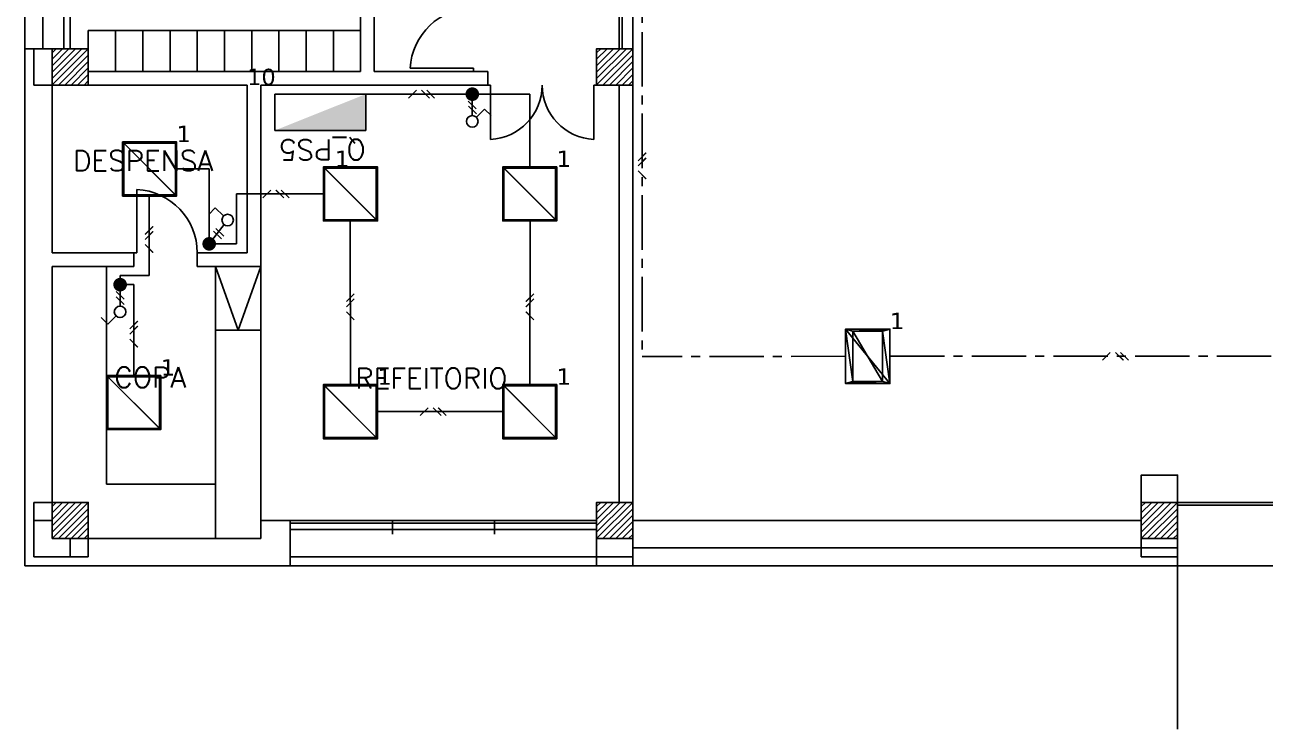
# Model space of a CAD drawing. Extents: x -8 to 729, y -363 to 534.
# Drawn here: x 395.33 to 408.99, y 10.56 to 18.32 of the extents above; entities that cross this region are included whole.
import ezdxf

# ---------------------------------------------------------------- set-up
doc = ezdxf.new("R2010")
doc.units = 0
doc.header["$LTSCALE"] = 0.8
doc.header["$MEASUREMENT"] = 0
doc.linetypes.add('CENTER2', pattern=[1.125, 0.75, -0.125, 0.125, -0.125])
doc.layers.get('0').update_dxf_attribs({"color": 3, "linetype": 'CONTINUOUS'})
for name, color, linetype in [('0_FIOS', 3, 'CONTINUOUS'), ('Desenho base', 7, 'CONTINUOUS'), ('ilum', 2, 'CONTINUOUS'), ('iluminação', 2, 'CONTINUOUS'), ('INTRR', 4, 'CONTINUOUS'), ('Quadros', 170, 'CONTINUOUS')]:
    doc.layers.add(name, color=color, linetype=linetype)
for name, color, linetype, true_color in [('DLX_BLD0_LUM', 7, 'CONTINUOUS', 0xffd400), ('DLX_BLD0_LUMKEY_IDX', 7, 'CONTINUOUS', 0x969696), ('DLX_BLD0_RESKEY_IDX', 7, 'CONTINUOUS', 0x707070), ('DLX_BLD1_LUM', 7, 'CONTINUOUS', 0xffd400), ('DLX_BLD1_LUMKEY_IDX', 7, 'CONTINUOUS', 0x969696)]:
    doc.layers.add(name, color=color, linetype=linetype, true_color=true_color)
doc.styles.add('ROMANS', font='romans', dxfattribs={"width": 0.9})
doc.styles.add('TableTextStyle', font='')
doc.styles.get('TableTextStyle').set_extended_font_data('VERDANA.TTF')

# ---------------------------------------------------------------- blocks, each defined once
blk = doc.blocks.new('PE')
for p, q in [((5, 0), (5, 100)), ((0, 0), (5, 0))]:
    blk.add_line(p, q)
blk.add_arc((0, 0), 100, 0, 87.134)
blk = doc.blocks.new('PD')
for p, q in [((-5, 0), (-5, 100)), ((0, 0), (-5, 0))]:
    blk.add_line(p, q)
blk.add_arc((0, 0), 100, 92.866, 180)
blk = doc.blocks.new('*X24')
at = {"color": 0}
for p, q in [((15.8, 29.801), (16.199, 30.2)), ((15.8, 29.871), (16.129, 30.2)), ((15.8, 29.942), (16.058, 30.2)), ((15.8, 30.013), (15.987, 30.2)), ((15.8, 30.084), (15.916, 30.2)), ((15.8, 30.154), (15.846, 30.2)), ((15.87, 29.8), (16.2, 30.13)), ((15.941, 29.8), (16.2, 30.059)), ((16.011, 29.8), (16.2, 29.989)), ((16.082, 29.8), (16.2, 29.918)), ((16.153, 29.8), (16.2, 29.847))]:
    blk.add_line(p, q, dxfattribs=at)
blk = doc.blocks.new('QUAD')
for p, q in [((0, 0), (0, 0.4)), ((0, 0.4), (1, 0.4)), ((1, 0.4), (1, 0)), ((1, 0), (0, 0))]:
    blk.add_line(p, q)
blk.add_solid([(0, 0.4), (1, 0.4), (1, 0), (1, 0.4)])
blk = doc.blocks.new('3823_2_0')
mesh = blk.add_polyface()
corners = [(-0.298, 0.298), (-0.298, -0.298, -0.097), (-0.298, -0.298), (-0.298, -0.298, -0.097), (-0.298, 0.298), (-0.298, 0.298, -0.097), (-0.298, -0.298), (0.298, -0.298, -0.097), (0.298, -0.298), (0.298, -0.298, -0.097), (-0.298, -0.298), (-0.298, -0.298, -0.097), (0.298, -0.298), (0.298, 0.298, -0.097), (0.298, 0.298), (0.298, 0.298, -0.097), (0.298, -0.298), (0.298, -0.298, -0.097), (0.298, 0.298), (-0.298, 0.298, -0.097), (-0.298, 0.298), (-0.298, 0.298, -0.097), (0.298, 0.298), (0.298, 0.298, -0.097), (0.298, 0.298, -0.097), (-0.285, 0.285, -0.097), (-0.298, 0.298, -0.097), (0.298, 0.298, -0.097), (0.285, 0.285, -0.097), (-0.285, 0.285, -0.097), (0.298, -0.298, -0.097), (0.285, 0.285, -0.097), (0.298, 0.298, -0.097), (0.298, -0.298, -0.097), (0.285, -0.285, -0.097), (0.285, 0.285, -0.097), (-0.298, -0.298, -0.097), (0.285, -0.285, -0.097), (0.298, -0.298, -0.097), (-0.298, -0.298, -0.097), (-0.285, -0.285, -0.097), (0.285, -0.285, -0.097), (-0.298, 0.298, -0.097), (-0.285, -0.285, -0.097), (-0.298, -0.298, -0.097), (-0.285, -0.285, -0.097), (-0.298, 0.298, -0.097), (-0.285, 0.285, -0.097), (-0.298, 0.298), (0.298, -0.298), (0.298, 0.298), (0.298, -0.298), (-0.298, 0.298), (-0.298, -0.298)]
mesh.append_faces([[corners[k] for k in face] for face in [(0, 1, 2), (3, 4, 5), (6, 7, 8), (9, 10, 11), (12, 13, 14), (15, 16, 17), (18, 19, 20), (21, 22, 23), (24, 25, 26), (27, 28, 29), (30, 31, 32), (33, 34, 35), (36, 37, 38), (39, 40, 41), (42, 43, 44), (45, 46, 47), (48, 49, 50), (51, 52, 53)]])
blk = doc.blocks.new('3823_2_1')
mesh = blk.add_polyface()
corners = [(0.285, -0.285, -0.097), (-0.285, 0.285, -0.097), (0.285, 0.285, -0.097), (-0.285, 0.285, -0.097), (0.285, -0.285, -0.097), (-0.285, -0.285, -0.097)]
mesh.append_faces([[corners[k] for k in face] for face in [(0, 1, 2), (3, 4, 5)]])
blk = doc.blocks.new('6449_2_0')
mesh = blk.add_polyface()
corners = [(-0.245, 0.3), (-0.245, -0.3, -0.085), (-0.245, -0.3), (-0.245, -0.3, -0.085), (-0.245, 0.3), (-0.245, 0.3, -0.085), (-0.245, -0.3), (0.245, -0.3, -0.085), (0.245, -0.3), (0.245, -0.3, -0.085), (-0.245, -0.3), (-0.245, -0.3, -0.085), (0.245, -0.3), (0.245, 0.3, -0.085), (0.245, 0.3), (0.245, 0.3, -0.085), (0.245, -0.3), (0.245, -0.3, -0.085), (0.245, 0.3), (-0.245, 0.3, -0.085), (-0.245, 0.3), (-0.245, 0.3, -0.085), (0.245, 0.3), (0.245, 0.3, -0.085), (0.245, -0.3, -0.085), (0.164, 0.278, -0.085), (0.245, 0.3, -0.085), (0.245, 0.3, -0.085), (-0.164, 0.278, -0.085), (-0.245, 0.3, -0.085), (0.245, 0.3, -0.085), (0.164, 0.278, -0.085), (-0.164, 0.278, -0.085), (0.245, -0.3, -0.085), (0.164, -0.278, -0.085), (0.164, 0.278, -0.085), (-0.245, -0.3, -0.085), (0.164, -0.278, -0.085), (0.245, -0.3, -0.085), (-0.245, -0.3, -0.085), (-0.164, -0.278, -0.085), (0.164, -0.278, -0.085), (-0.245, 0.3, -0.085), (-0.164, -0.278, -0.085), (-0.245, -0.3, -0.085), (-0.164, -0.278, -0.085), (-0.245, 0.3, -0.085), (-0.164, 0.278, -0.085), (-0.245, 0.3), (0.245, -0.3), (0.245, 0.3), (0.245, -0.3), (-0.245, 0.3), (-0.245, -0.3)]
mesh.append_faces([[corners[k] for k in face] for face in [(0, 1, 2), (3, 4, 5), (6, 7, 8), (9, 10, 11), (12, 13, 14), (15, 16, 17), (18, 19, 20), (21, 22, 23), (24, 25, 26), (27, 28, 29), (30, 31, 32), (33, 34, 35), (36, 37, 38), (39, 40, 41), (42, 43, 44), (45, 46, 47), (48, 49, 50), (51, 52, 53)]])
blk = doc.blocks.new('6449_2_1')
mesh = blk.add_polyface()
corners = [(0.164, -0.278, -0.085), (-0.164, 0.278, -0.085), (0.164, 0.278, -0.085), (-0.164, 0.278, -0.085), (0.164, -0.278, -0.085), (-0.164, -0.278, -0.085)]
mesh.append_faces([[corners[k] for k in face] for face in [(0, 1, 2), (3, 4, 5)]])
blk = doc.blocks.new('2F')
at = {"layer": '0_FIOS'}
for p, q in [((-0.24, -0.78), (-1.8, 0.78)), ((0.78, -0.78), (-0.78, 0.78))]:
    blk.add_line(p, q, dxfattribs=at)
blk = doc.blocks.new('MONO')
at = {"layer": '0_FIOS'}
for p, q in [((-3.36, -0.78), (-1.8, 0.78)), ((0.78, -0.78), (-0.78, 0.78)), ((1.8, -0.78), (0.24, 0.78))]:
    blk.add_line(p, q, dxfattribs=at)

msp = doc.modelspace()

# ---------------------------------------------------------------- linework, layer by layer
at = {"layer": 'Desenho base', "color": 7}
for p, q in [((395.329, 18.056), (395.329, 22.656)), ((395.529, 18.056), (395.529, 22.656)), ((395.76, 18.056), (395.76, 22.656)), ((395.829, 18.056), (395.829, 20.906)), ((401.879, 19.206), (401.879, 18.056)), ((401.909, 19.206), (401.909, 18.056)), ((402.029, 19.206), (402.029, 18.056)), ((399.029, 18.706), (399.029, 17.806)), ((399.179, 18.706), (399.179, 17.806)), ((396.029, 18.256), (396.029, 17.806)), ((396.029, 18.256), (399.029, 18.256)), ((396.329, 18.256), (396.329, 17.806)), ((396.629, 18.256), (396.629, 17.806)), ((396.929, 18.256), (396.929, 17.806)), ((397.229, 18.256), (397.229, 17.806)), ((397.529, 18.256), (397.529, 17.806)), ((397.829, 18.256), (397.829, 17.806)), ((398.129, 18.256), (398.129, 17.806)), ((398.429, 18.256), (398.429, 17.806)), ((398.729, 18.256), (398.729, 17.806)), ((395.529, 18.056), (395.329, 18.056)), ((395.329, 12.356), (395.329, 18.056)), ((396.029, 18.056), (395.629, 18.056)), ((395.629, 18.056), (395.629, 17.656)), ((396.029, 17.656), (396.029, 18.056)), ((402.029, 18.056), (401.629, 18.056)), ((401.629, 18.056), (401.629, 17.656)), ((402.029, 17.656), (402.029, 18.056)), ((396.029, 17.806), (399.029, 17.806)), ((399.179, 17.806), (400.429, 17.806)), ((400.429, 17.806), (400.429, 17.656)), ((395.629, 15.806), (395.629, 17.656)), ((395.629, 17.656), (396.029, 17.656)), ((396.029, 17.656), (397.779, 17.656)), ((397.779, 15.806), (397.779, 17.656)), ((397.929, 17.656), (400.429, 17.656)), ((397.929, 15.656), (397.929, 17.656)), ((401.629, 17.656), (402.029, 17.656)), ((401.879, 13.056), (401.879, 17.656)), ((402.029, 13.056), (402.029, 17.656)), ((395.629, 15.806), (396.529, 15.806)), ((396.529, 15.656), (396.529, 15.806)), ((397.229, 15.806), (397.779, 15.806)), ((397.229, 15.656), (397.229, 15.806)), ((395.629, 15.656), (396.529, 15.656)), ((395.629, 13.056), (395.629, 15.656)), ((396.229, 13.256), (396.229, 15.656)), ((397.229, 15.656), (397.929, 15.656)), ((397.429, 15.656), (397.679, 14.956)), ((397.429, 12.656), (397.429, 15.656)), ((397.679, 14.956), (397.929, 15.656)), ((397.929, 12.856), (397.929, 15.656)), ((397.429, 14.956), (397.929, 14.956)), ((396.229, 13.256), (397.429, 13.256)), ((395.429, 13.056), (395.629, 13.056)), ((395.429, 12.456), (395.429, 13.056)), ((396.029, 13.056), (395.629, 13.056)), ((395.629, 13.056), (395.629, 12.656)), ((396.029, 12.656), (396.029, 13.056)), ((402.029, 13.056), (401.629, 13.056)), ((401.629, 13.056), (401.629, 12.656)), ((402.029, 12.656), (402.029, 13.056)), ((408.029, 13.056), (407.629, 13.056)), ((407.629, 13.056), (407.629, 12.656)), ((413.629, 13.056), (408.029, 13.056)), ((408.029, 12.656), (408.029, 13.056)), ((413.629, 13.026), (408.029, 13.026)), ((395.629, 12.856), (395.429, 12.856)), ((398.254, 12.856), (397.929, 12.856)), ((397.929, 12.656), (397.929, 12.856)), ((398.254, 12.856), (401.629, 12.856)), ((398.254, 12.856), (398.254, 12.356)), ((399.379, 12.856), (399.379, 12.706)), ((400.504, 12.856), (400.504, 12.706)), ((407.629, 12.856), (402.029, 12.856)), ((398.254, 12.826), (401.629, 12.826)), ((398.254, 12.756), (401.629, 12.756)), ((395.629, 12.656), (396.029, 12.656)), ((395.829, 12.656), (395.829, 12.456)), ((396.029, 12.656), (397.929, 12.656)), ((396.029, 12.456), (396.029, 12.656)), ((401.629, 12.656), (401.629, 12.356)), ((401.629, 12.656), (402.029, 12.656)), ((407.629, 12.656), (408.029, 12.656)), ((408.029, 12.556), (408.029, 12.656)), ((395.429, 12.456), (396.029, 12.456)), ((398.254, 12.456), (401.629, 12.456)), ((402.029, 12.556), (402.029, 12.356)), ((402.029, 12.556), (408.029, 12.556)), ((408.029, 12.556), (408.029, 10.556)), ((395.329, 12.356), (398.254, 12.356)), ((398.254, 12.356), (401.629, 12.356)), ((402.029, 12.356), (401.629, 12.356)), ((402.029, 12.356), (437.629, 12.356))]:
    msp.add_line(p, q, dxfattribs=at)
for points in [[(395.629, 17.656), (395.429, 17.656), (395.429, 18.056), (395.629, 18.056)], [(407.629, 13.056), (407.629, 13.356), (408.029, 13.356), (408.029, 13.056)], [(401.629, 12.656), (401.629, 12.456), (402.029, 12.456), (402.029, 12.656)], [(407.629, 12.656), (407.629, 12.456), (408.029, 12.456), (408.029, 12.656)]]:
    msp.add_lwpolyline(points, dxfattribs=at)
for points in [[(395.629, 17.656), (396.029, 17.656), (396.029, 18.056), (395.629, 18.056)], [(401.629, 17.656), (402.029, 17.656), (402.029, 18.056), (401.629, 18.056)], [(395.629, 12.656), (396.029, 12.656), (396.029, 13.056), (395.629, 13.056)], [(401.629, 12.656), (402.029, 12.656), (402.029, 13.056), (401.629, 13.056)], [(407.629, 12.656), (408.029, 12.656), (408.029, 13.056), (407.629, 13.056)]]:
    msp.add_lwpolyline(points, close=True, dxfattribs=at)
at = {"layer": 'ilum', "linetype": 'CENTER2'}
for p, q in [((402.129, 32.641), (402.129, 14.664)), ((404.371, 14.666, 5.515), (402.129, 14.664)), ((404.861, 14.666, 5.515), (409.543, 14.666, 5.515))]:
    msp.add_line(p, q, dxfattribs=at)
at = {"layer": 'ilum'}
for p, q in [((399.085, 17.556), (400.892, 17.556)), ((399.557, 17.512), (399.644, 17.599)), ((399.701, 17.599), (399.787, 17.512)), ((399.757, 17.599), (399.844, 17.512)), ((400.459, 17.556), (400.259, 17.556)), ((400.259, 17.319), (400.259, 17.556)), ((400.892, 17.556), (400.892, 16.753, 2.8)), ((400.215, 17.48), (400.303, 17.395)), ((400.216, 17.423), (400.304, 17.338)), ((402.086, 16.822), (402.173, 16.909)), ((402.086, 16.766), (402.173, 16.852)), ((397.102, 16.731, 2.8), (397.002, 16.731, 2.8)), ((397.361, 16.731, 2.8), (397.102, 16.731, 2.8)), ((397.361, 15.906, 2.8), (397.361, 16.731, 2.8)), ((402.173, 16.622), (402.086, 16.709)), ((396.698, 16.439, 2.8), (396.698, 15.556, 2.844)), ((398.619, 16.456, 2.8), (397.661, 16.456, 2.8)), ((397.861, 16.456, 2.8), (397.661, 16.456, 2.8)), ((397.661, 16.456, 2.8), (397.661, 15.906, 2.8)), ((397.953, 16.412, 2.8), (398.04, 16.499, 2.8)), ((398.097, 16.499, 2.8), (398.183, 16.412, 2.8)), ((398.153, 16.499, 2.8), (398.24, 16.412, 2.8)), ((398.915, 16.159), (398.917, 14.353, 2.8)), ((400.892, 14.353, 2.8), (400.896, 16.158, 2.8)), ((396.655, 16.011, 2.822), (396.742, 16.097, 2.822)), ((396.655, 15.954, 2.822), (396.742, 16.041, 2.822)), ((397.361, 15.906, 2.8), (397.525, 16.118, 2.8)), ((397.496, 15.961, 2.8), (397.407, 16.047, 2.8)), ((397.522, 15.991, 2.8), (397.434, 16.076, 2.8)), ((396.742, 15.811, 2.822), (396.655, 15.898, 2.822)), ((397.661, 15.906, 2.8), (397.361, 15.906, 2.8)), ((396.229, 15.656), (396.529, 15.656)), ((396.379, 15.556), (396.379, 15.456)), ((396.379, 15.556), (396.698, 15.556)), ((396.379, 15.456), (396.529, 15.456)), ((396.379, 15.219), (396.379, 15.456)), ((396.529, 14.453, 2.8), (396.529, 15.456, 2.8)), ((396.335, 15.38), (396.423, 15.295)), ((396.336, 15.323), (396.424, 15.238)), ((398.873, 15.269, 1.4), (398.959, 15.356, 1.4)), ((400.851, 15.269, 2.8), (400.937, 15.356, 2.8)), ((398.873, 15.213, 1.4), (398.959, 15.299, 1.4)), ((400.851, 15.212, 2.8), (400.937, 15.299, 2.8)), ((396.486, 14.968, 2.8), (396.573, 15.054, 2.8)), ((398.959, 15.069, 1.4), (398.873, 15.156, 1.4)), ((400.937, 15.069, 2.8), (400.851, 15.156, 2.8)), ((396.486, 14.911, 2.8), (396.573, 14.998, 2.8)), ((396.573, 14.768, 2.8), (396.486, 14.854, 2.8)), ((407.202, 14.622, 5.515), (407.288, 14.709, 5.515)), ((407.345, 14.709, 5.515), (407.432, 14.622, 5.515)), ((407.402, 14.709, 5.515), (407.488, 14.622, 5.515)), ((399.685, 14.012, 2.8), (399.772, 14.099, 2.8)), ((399.829, 14.099, 2.8), (399.915, 14.012, 2.8)), ((399.885, 14.099, 2.8), (399.972, 14.012, 2.8)), ((399.214, 14.056, 2.8), (400.594, 14.056, 2.8))]:
    msp.add_line(p, q, dxfattribs=at)
at = {"layer": 'ilum', "ltscale": 0.5, "const_width": 0.075}
for points in [[(400.222, 17.556, -1), (400.297, 17.556, -1)], [(396.342, 15.456, -1), (396.417, 15.456, -1)]]:
    msp.add_lwpolyline(points, format="xyb", close=True, dxfattribs=at)
at = {"layer": 'ilum', "ltscale": 0.5, "const_width": 0.075, "elevation": 2.8}
msp.add_lwpolyline([(397.323, 15.906, -1), (397.398, 15.906, -1)], format="xyb", close=True, dxfattribs=at)
at = {"layer": 'INTRR'}
for p, q in [((400.304, 17.301), (400.395, 17.392)), ((400.395, 17.392), (400.468, 17.319)), ((397.428, 16.304, 2.8), (397.356, 16.231, 2.8)), ((397.52, 16.213, 2.8), (397.428, 16.304, 2.8)), ((396.243, 15.02), (396.17, 15.093)), ((396.334, 15.111), (396.243, 15.02))]:
    msp.add_line(p, q, dxfattribs=at)
at = {"layer": 'INTRR', "linetype": 'Continuous'}
for centre in [(400.259, 17.256), (397.564, 16.168, 2.8), (396.379, 15.156)]:
    msp.add_circle(centre, 0.0635, dxfattribs=at)

# ---------------------------------------------------------------- block references
at = {"layer": 'Desenho base', "color": 7}
for name, p, xscale, yscale, zscale, rotation in [('PD', (400.274, 17.806), -0.006999999999999999, 0.006999999999999999, 0.006999999999999999, 90), ('PD', (400.429, 17.656), 0.006, 0.006, 0.006, 180), ('PE', (401.629, 17.656), 0.006, 0.006, 0.006, 180)]:
    msp.add_blockref(name, p, dxfattribs=dict(at, xscale=xscale, yscale=yscale, zscale=zscale, rotation=rotation))
for p in [(379.829, -12.144), (385.829, -12.144), (379.829, -17.144), (385.829, -17.144), (391.829, -17.144)]:
    msp.add_blockref('*X24', p, dxfattribs=at)
at = {"layer": 'Desenho base', "color": 7, "xscale": 0.006999999999999999, "yscale": 0.006999999999999999, "zscale": 0.006999999999999999}
msp.add_blockref('PE', (396.529, 15.806), dxfattribs=at)
at = {"layer": 'DLX_BLD0_LUM'}
for name, p in [('3823_2_0', (396.704, 16.731, 2.897)), ('3823_2_0', (396.704, 16.731, 2.897)), ('3823_2_1', (396.704, 16.731, 2.897)), ('3823_2_1', (396.704, 16.731, 2.897)), ('3823_2_0', (398.917, 16.456, 2.897)), ('3823_2_0', (398.917, 16.456, 2.897)), ('3823_2_1', (398.917, 16.456, 2.897)), ('3823_2_1', (398.917, 16.456, 2.897)), ('3823_2_0', (400.892, 16.456, 2.897)), ('3823_2_0', (400.892, 16.456, 2.897)), ('3823_2_1', (400.892, 16.456, 2.897)), ('3823_2_1', (400.892, 16.456, 2.897)), ('3823_2_0', (396.529, 14.156, 2.897)), ('3823_2_0', (396.529, 14.156, 2.897)), ('3823_2_1', (396.529, 14.156, 2.897)), ('3823_2_1', (396.529, 14.156, 2.897)), ('3823_2_0', (398.917, 14.056, 2.897)), ('3823_2_0', (398.917, 14.056, 2.897)), ('3823_2_0', (400.892, 14.056, 2.897)), ('3823_2_0', (400.892, 14.056, 2.897)), ('3823_2_1', (398.917, 14.056, 2.897)), ('3823_2_1', (398.917, 14.056, 2.897)), ('3823_2_1', (400.892, 14.056, 2.897)), ('3823_2_1', (400.892, 14.056, 2.897))]:
    msp.add_blockref(name, p, dxfattribs=at)
at = {"layer": 'DLX_BLD1_LUM', "rotation": 180}
for name in ['6449_2_0', '6449_2_0', '6449_2_1', '6449_2_1']:
    msp.add_blockref(name, (404.616, 14.666, 5.6), dxfattribs=at)
at = {"layer": 'ilum', "linetype": 'Continuous', "xscale": -0.05560094617944676, "yscale": 0.05560094617944676, "zscale": 0.05560094617944675, "rotation": 91.03123463844257}
for p in [(400.26, 17.381), (396.38, 15.281)]:
    msp.add_blockref('2F', p, dxfattribs=at)
at = {"layer": 'iluminação', "xscale": 0.05560094617944675, "yscale": 0.05560094617944675, "zscale": 0.05560094617944675}
for p in [(399.744, 17.556), (398.14, 16.456, 2.8), (407.388, 14.666, 5.515), (399.872, 14.056, 2.8)]:
    msp.add_blockref('MONO', p, dxfattribs=at)
at = {"layer": 'iluminação', "linetype": 'Continuous', "xscale": -0.05560094617944676, "yscale": 0.05560094617944676, "zscale": 0.05560094617944675, "rotation": 91.03123463844257}
for p in [(400.26, 17.381), (396.38, 15.281)]:
    msp.add_blockref('2F', p, dxfattribs=at)
at = {"layer": 'iluminação', "xscale": 0.05560094617944675, "yscale": 0.05560094617944675, "zscale": 0.05560094617944675, "rotation": 90}
for p in [(402.129, 16.809), (396.698, 15.997, 2.822), (398.916, 15.256, 1.4), (400.894, 15.256, 2.8), (396.529, 14.954, 2.8)]:
    msp.add_blockref('MONO', p, dxfattribs=at)
at = {"layer": 'Quadros', "ltscale": 0.5, "xscale": -1, "rotation": 180}
msp.add_blockref('QUAD', (398.085, 17.556), dxfattribs=at)

# ---------------------------------------------------------------- texts
at = {"layer": 'Desenho base', "color": 7, "style": 'ROMANS'}
for s, p in [('DESPENSA', (395.861, 16.709)), ('COPA', (396.316, 14.322)), ('REFEITORIO', (398.969, 14.31))]:
    msp.add_text(s, height=0.225, dxfattribs=at).set_placement(p)
at = {"layer": 'DLX_BLD0_LUMKEY_IDX', "style": 'TableTextStyle'}
for p in [(397.002, 17.028, 2.897), (398.747, 16.753, 2.897), (401.189, 16.753, 2.897), (396.827, 14.453, 2.897), (399.214, 14.353, 2.897), (401.189, 14.353, 2.897)]:
    msp.add_text('1', height=0.18, dxfattribs=at).set_placement(p)
at = {"layer": 'DLX_BLD0_RESKEY_IDX', "style": 'TableTextStyle'}
msp.add_text('10', height=0.18, dxfattribs=at).set_placement((397.779, 17.656, 0.8))
at = {"layer": 'DLX_BLD1_LUMKEY_IDX', "style": 'TableTextStyle'}
msp.add_text('1', height=0.18, dxfattribs=at).set_placement((404.861, 14.966, 5.6))
at = {"layer": 'Quadros', "style": 'ROMANS'}
msp.add_text('Q_PS5', height=0.225, rotation=180, dxfattribs=at).set_placement((399.085, 17.056))

doc.saveas('drawing.dxf')
